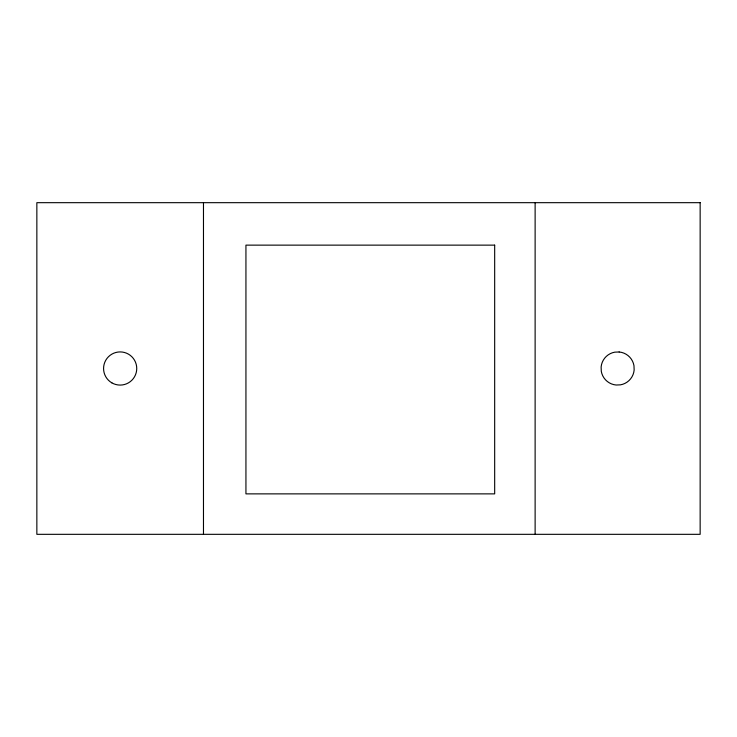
<?xml version="1.0" encoding="UTF-8"?>
<svg xmlns="http://www.w3.org/2000/svg" width="737" height="737" viewBox="0 0 737 737"><rect width="100%" height="100%" fill="white"/><g stroke="black" fill="none" stroke-linecap="round" stroke-linejoin="round"><path stroke-width="1.11" d="M535.126 202.675L535.126 534.325M203.476 202.675L203.476 534.325M619.144 351.982L614.824 352.157A16.582 16.582 0 0 0 601.125 366.989L601.291 371.319A16.582 16.582 0 0 0 616.123 385.018L620.453 384.843A16.582 16.582 0 0 0 634.152 370.011L633.977 365.681A16.582 16.582 0 0 0 619.144 351.982M700.15 202.675L36.85 202.675L36.85 534.325L700.15 534.325L700.15 202.675M494.674 245.135L245.937 245.135L245.937 493.873L494.674 493.873L494.674 245.135M111.867 382.862A16.582 16.582 0 0 0 136.741 368.5A16.582 16.582 0 0 0 111.867 354.138A16.582 16.582 0 0 0 111.867 382.862"/></g></svg>
